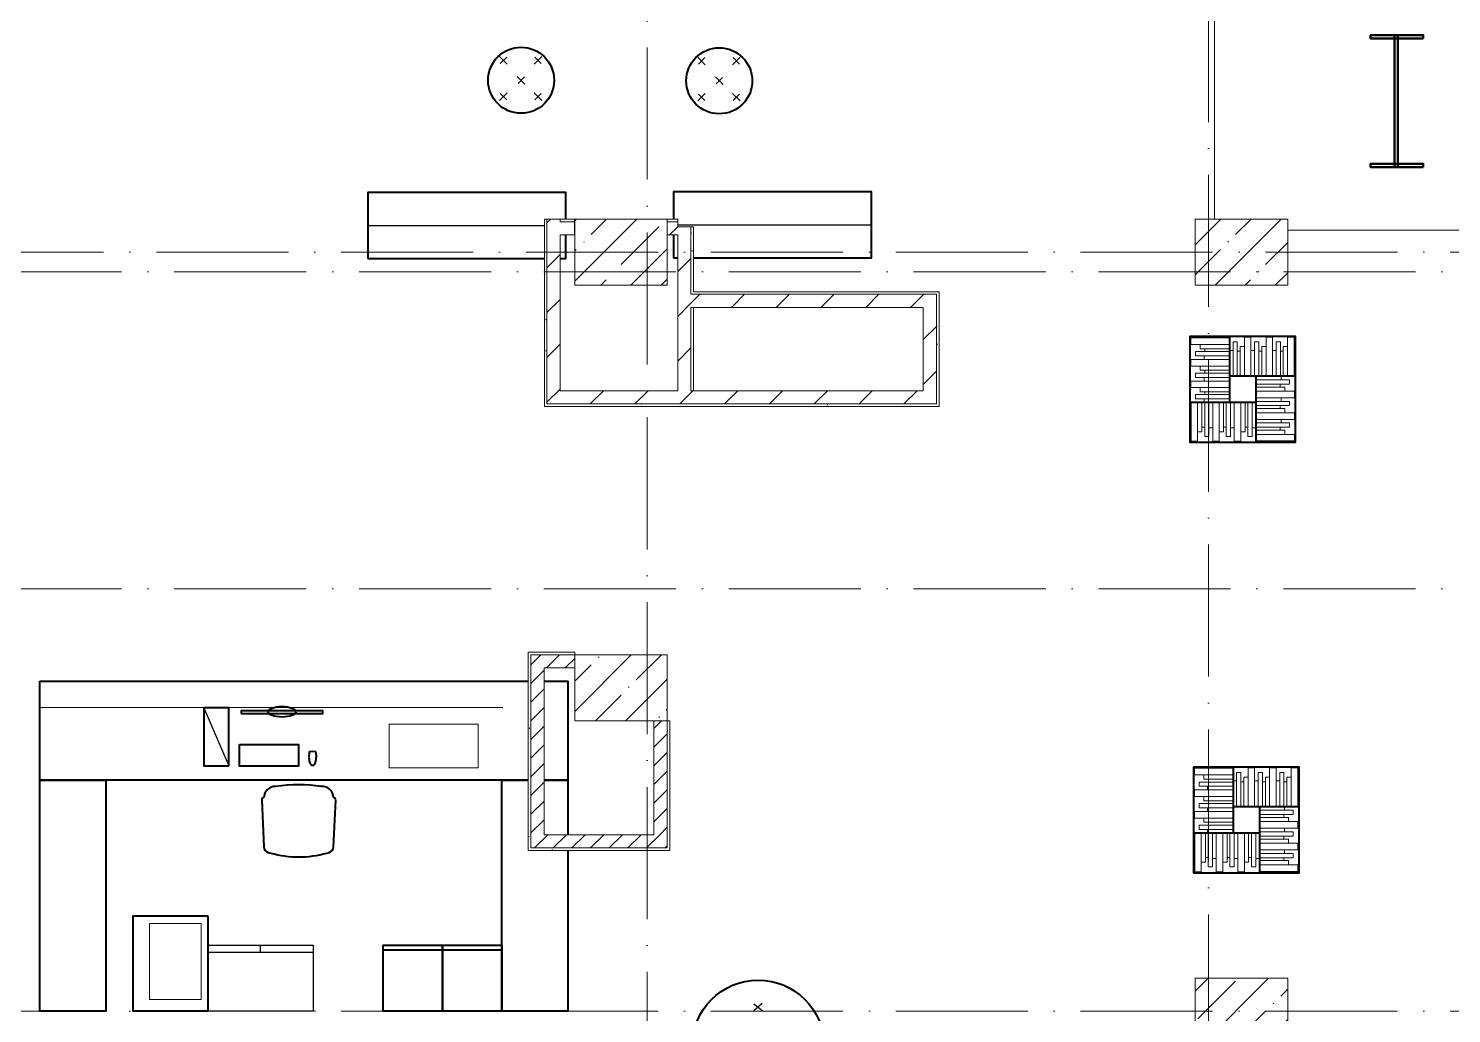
# Model space of a CAD drawing. Header units: millimetres. Extents: x -6467 to 105918, y -7090 to 92481.
# Drawn here: x 84413 to 95191, y 64364 to 71825 of the extents above; entities that cross this region are included whole.
import ezdxf

# ---------------------------------------------------------------- set-up
doc = ezdxf.new("R2010")
doc.units = ezdxf.units.MM
doc.linetypes.add('50_200_ШТРИХ_1Т_ш5_п1_п1_', pattern=[1400, 1000, -200, 0, -200])
doc.linetypes.add('IMPORT-200_ШТРИХ__ш1_п0_6_ _4_', pattern=[128000, 80000, -48000])
for name, color, linetype, lineweight in [('A-WALL', 7, 'Continuous', 5), ('A-WALL-FNSH-1', 7, 'Continuous', 5), ('I-WALL', 7, 'Continuous', 5), ('S-COLS', 7, 'Continuous', 9), ('S-COLS-1', 7, 'Continuous', 5)]:
    doc.layers.add(name, color=color, linetype=linetype, lineweight=lineweight)
for name, color, linetype, lineweight, true_color in [('I-WALL-1', 7, 'Continuous', 5, 0x787878), ('мебель 2 этаж-1', 7, 'Continuous', 40, 0xaaaaaa), ('Оси-3', 7, '50_200_ШТРИХ_1Т_ш5_п1_п1_', 9, 0xaaaaaa), ('ТХ_пищеблок-1', 7, 'Continuous', 20, 0xaaaaaa), ('ТХ_функционал-10', 7, 'Continuous', 50, 0xaaaaaa), ('ТХ_функционал-13', 7, 'IMPORT-200_ШТРИХ__ш1_п0_6_ _4_', 20, 0xaaaaaa), ('ТХ_функционал-2', 7, 'Continuous', 40, 0xaaaaaa), ('ТХ_функционал-4', 7, 'Continuous', 20, 0xaaaaaa), ('ТХ_функционал-9', 7, 'Continuous', 30, 0xaaaaaa)]:
    doc.layers.add(name, color=color, linetype=linetype, lineweight=lineweight, true_color=true_color)
pattern_1 = [(0, (0, 0), (406.4, 101.6), [6.706, -298.094, 6.706, -298.094, -1625.6]), (0, (0, 0), (406.4, 101.6), [-609.6, 6.706, -602.894, 6.706, -298.094, -711.2]), (0, (0, 0), (406.4, 101.6), [-1524, 6.706, -196.494, 6.706, -501.294]), (120, (152.4, 50.8), (-291.18818, 301.15272), [6.706, -298.094, 6.706, -298.094, -1625.6]), (120, (152.4, 50.8), (-291.18818, 301.15272), [-609.6, 6.706, -602.894, 6.706, -298.094, -711.2]), (120, (152.4, 50.8), (-291.18818, 301.15272), [-1524, 6.706, -196.494, 6.706, -501.294]), (240, (203.2, 254), (-115.21182, -402.75272), [6.706, -298.094, 6.706, -298.094, -1625.6]), (240, (203.2, 254), (-115.21182, -402.75272), [-609.6, 6.706, -602.894, 6.706, -298.094, -711.2]), (240, (203.2, 254), (-115.21182, -402.75272), [-1524, 6.706, -196.494, 6.706, -501.294])]
pattern_2 = [(45, (0, 0), (-70.71068, 70.71068), [])]
pattern_3 = [(45, (0, 0), (-169.70563, 169.70563), [])]

# ---------------------------------------------------------------- blocks, each defined once
blk = doc.blocks.new('BSC_Колонна _Прямоугольная - 500х700-V302-АИ_План этажа Радиаторы_2')
at = {"layer": 'S-COLS-1'}
h = blk.add_hatch(dxfattribs=at)
h.set_pattern_fill('FP_198', color=256, style=0, pattern_type=2)
h.set_pattern_definition([(315, (-64381.04, 93600), (228.0985, 228.0985), []), (315, (-64381.04, 93371.9), (228.0985, 228.0985), [403.225, -80.645, 6.706, -73.939])])
h.paths.add_polyline_path([(-250, 350), (-250, -350), (250, -350), (250, 350), (69, 350)])
for p, q in [((250, 350), (-250, 350)), ((-250, 350), (-250, -350)), ((250, -350), (250, 350)), ((-250, -350), (250, -350))]:
    blk.add_line(p, q, dxfattribs=at)
blk = doc.blocks.new('BSC_Колонна _Прямоугольная - 500х700-V303-АИ_План этажа Радиаторы_2')
at = {"layer": 'S-COLS-1'}
h = blk.add_hatch(dxfattribs=at)
h.set_pattern_fill('FP_199', color=256, style=0, pattern_type=2)
h.set_pattern_definition([(315, (-70131.04, 93600), (228.0985, 228.0985), []), (315, (-70131.04, 93371.9), (228.0985, 228.0985), [403.225, -80.645, 6.706, -73.939])])
h.paths.add_polyline_path([(-250, 350), (-250, -350), (250, -350), (250, 350), (-50, 350)])
for p, q in [((250, 350), (-250, 350)), ((-250, 350), (-250, -350)), ((250, -350), (250, 350)), ((-250, -350), (250, -350))]:
    blk.add_line(p, q, dxfattribs=at)
blk = doc.blocks.new('BSC_Колонна _Прямоугольная - 500х700-V359-АИ_План этажа Радиаторы_2')
at = {"layer": 'S-COLS-1'}
h = blk.add_hatch(dxfattribs=at)
h.set_pattern_fill('FP_245', color=256, style=0, pattern_type=2)
h.set_pattern_definition([(315, (-70130.7, 88900), (228.0985, 228.0985), []), (315, (-70130.7, 88671.9), (228.0985, 228.0985), [403.225, -80.645, 6.706, -73.939])])
h.paths.add_polyline_path([(-250, 350), (-250, -350), (250, -350), (250, 350), (-50, 350)])
for p, q in [((250, 350), (-250, 350)), ((-250, 350), (-250, -350)), ((250, -350), (250, 350)), ((-250, -350), (250, -350))]:
    blk.add_line(p, q, dxfattribs=at)
blk = doc.blocks.new('мебель 2 этаж_001_023 Акустическая мобильная перегородка 800х25х1100 мм-28800769-АИ_План этажа Радиаторы_2')
at = {"layer": 'ТХ_функционал-10', "flags": 128}
for points in [[(0, -218), (25, -218), (25, 181), (0, 181)], [(974, -218), (999, -218), (999, 181), (974, 181)], [(0, -25), (999, -25), (999, 0), (0, 0)]]:
    blk.add_lwpolyline(points, close=True, dxfattribs=at)
blk = doc.blocks.new('мебель 2 этаж-28800768-АИ_План этажа Радиаторы_2')
at = {"layer": 'ТХ_пищеблок-1', "flags": 128}
blk.add_lwpolyline([(89408, 68270), (90082, 68270), (90082, 67939), (89408, 67939)], close=True, dxfattribs=at)
at = {"layer": 'ТХ_функционал-13'}
for p, q in [((95658, 72096), (95658, 74946)), ((102813, 72013), (96213, 72013))]:
    blk.add_line(p, q, dxfattribs=at)
at = {"layer": 'ТХ_функционал-2'}
for p, q in [((91560, 71976), (91560, 71802)), ((89245, 71797), (90583, 71797)), ((91560, 71802), (91593, 71802)), ((86762, 68596), (90462, 68596)), ((88801, 68056), (88800, 68017)), ((88853, 68056), (88855, 68018)), ((90582, 67846), (90762, 67846)), ((90762, 67846), (90762, 67433)), ((88444, 67696), (88459, 67341)), ((88987, 67341), (89003, 67696)), ((88492, 67299), (88511, 67294)), ((88936, 67294), (88954, 67299))]:
    blk.add_line(p, q, dxfattribs=at)
at = {"layer": 'ТХ_функционал-2', "flags": 128}
for points in [[(90745, 72096), (90745, 72297), (89245, 72297), (89245, 71797)], [(91713, 71802), (93060, 71802), (93060, 72302), (91560, 72302), (91560, 72096)], [(90703, 71797), (90745, 71797), (90745, 71976)], [(95772, 71206), (95472, 71206), (95472, 70706)], [(96272, 70906), (96272, 71206), (95772, 71206), (95772, 70706)], [(95972, 70906), (95972, 70406), (96272, 70406), (96272, 70906), (95772, 70906)], [(95972, 70706), (95472, 70706), (95472, 70406), (95972, 70406)], [(90462, 67846), (86762, 67846), (86762, 68596)], [(90582, 68596), (90762, 68596), (90762, 67846), (90582, 67846)], [(88849, 68060), (88827, 68063), (88805, 68060)], [(95799, 67945), (95499, 67945), (95499, 67445)], [(96299, 67645), (96299, 67945), (95799, 67945), (95799, 67445)], [(90762, 67313), (90762, 66096), (90262, 66096), (90262, 67846), (90462, 67846)], [(95999, 67645), (95999, 67145), (96299, 67145), (96299, 67645), (95799, 67645)], [(95999, 67445), (95499, 67445), (95499, 67145), (95999, 67145)], [(89362, 66596), (89812, 66596), (89812, 66558), (89362, 66558), (89362, 66596), (89812, 66596), (89812, 66096), (89362, 66096), (89362, 66596), (89812, 66596), (90262, 66596), (90262, 66558), (89812, 66558), (89812, 66596), (90262, 66596), (90262, 66096), (89812, 66096), (89812, 66596), (90262, 66596)]]:
    blk.add_lwpolyline(points, dxfattribs=at)
for points in [[(88193, 67954), (88193, 68394), (88003, 68394), (88003, 67954)], [(88286, 68352), (88906, 68352), (88906, 68372), (88286, 68372)], [(88273, 68117), (88722, 68117), (88722, 67953), (88273, 67953)], [(87262, 67846), (87262, 66096), (86762, 66096), (86762, 67846)], [(88033, 66818), (88033, 66096), (87468, 66096), (87468, 66818)]]:
    blk.add_lwpolyline(points, close=True, dxfattribs=at)
at = {"layer": 'ТХ_функционал-2'}
for centre, radius in [((90407, 73147), 250), ((91908, 73143), 250), ((92203, 65832), 500)]:
    blk.add_circle(centre, radius, dxfattribs=at)
for centre, radius, start, end in [((88900, 68014), 100, 178.5001, 208.107), ((88806, 68055), 4.91, 97.4687, 165.3873), ((88755, 68013), 100, 332.9575, 2.5644), ((88849, 68055), 4.91, 15.6772, 83.5959), ((88827, 67976), 17.3, 210.2623, 274.4381), ((88829, 67976), 17.3, 266.6265, 330.8023), ((88546, 67712), 86.4, 87.5378, 178.736), ((88723, 66707), 1105, 80.9686, 99.0314), ((88900, 67712), 86.4, 1.264, 92.4622), ((88461, 67697), 17.6, 94.7434, 181.8292), ((88985, 67697), 17.6, 358.1708, 85.2566), ((88505, 67343), 45.8, 182.5404, 253.5801), ((88723, 68058), 793, 254.4748, 285.5252), ((88941, 67343), 45.8, 286.4199, 357.4596)]:
    blk.add_arc(centre, radius, start, end, dxfattribs=at)
blk.add_ellipse((88596, 68364), major_axis=(105, 0), ratio=0.379984, dxfattribs=at)
at = {"layer": 'ТХ_функционал-4'}
for p, q in [((96272, 70906), (95972, 70906)), ((90269, 68396), (86762, 68396)), ((88459, 67355), (88444, 67696)), ((88988, 67355), (89003, 67696)), ((96299, 67645), (95999, 67645))]:
    blk.add_line(p, q, dxfattribs=at)
at = {"layer": 'ТХ_функционал-4', "flags": 128}
for points in [[(95972, 70416), (96264, 70416), (96264, 70465), (95972, 70465), (96192, 70465), (96192, 70498), (95972, 70498), (96157, 70498), (96157, 70519), (95972, 70519), (96227, 70519), (96227, 70552), (95972, 70552), (96163, 70552), (96163, 70579), (95972, 70579), (96264, 70579), (96264, 70629), (95972, 70629), (96192, 70629), (96192, 70661), (95972, 70661), (96157, 70661), (96157, 70683), (95972, 70683), (96227, 70683), (96227, 70715), (95972, 70715), (96163, 70715), (96163, 70743), (95972, 70743), (96264, 70743), (96264, 70792), (95972, 70792), (96192, 70792), (96192, 70824), (95972, 70824), (96157, 70824), (96157, 70846), (95972, 70846), (96227, 70846), (96227, 70878), (95972, 70878), (96163, 70878), (96163, 70906), (95972, 70906), (95972, 70416), (96157, 70416), (96157, 70406), (95972, 70406), (95972, 70706), (95972, 70514), (95944, 70514), (95944, 70706), (95944, 70450), (95912, 70450), (95912, 70706), (95912, 70520), (95890, 70520), (95890, 70706), (95890, 70485), (95858, 70485), (95858, 70706), (95858, 70414), (95808, 70414), (95808, 70706), (95808, 70514), (95780, 70514), (95780, 70706), (95780, 70450), (95748, 70450), (95748, 70706), (95748, 70520), (95726, 70520), (95726, 70706), (95726, 70485), (95694, 70485), (95694, 70706), (95694, 70414), (95645, 70414), (95645, 70706), (95645, 70514), (95617, 70514), (95617, 70706), (95617, 70450), (95585, 70450), (95585, 70706), (95585, 70520), (95563, 70520), (95563, 70706), (95563, 70485), (95531, 70485), (95531, 70706), (95531, 70414), (95481, 70414), (95481, 70706), (95481, 70520), (95472, 70520), (95472, 70706), (95772, 70706), (95580, 70706), (95580, 70734), (95772, 70734), (95516, 70734), (95516, 70766), (95772, 70766), (95586, 70766), (95586, 70788), (95772, 70788), (95551, 70788), (95551, 70820), (95772, 70820), (95479, 70820), (95479, 70869), (95772, 70869), (95580, 70869), (95580, 70897), (95772, 70897), (95516, 70897), (95516, 70929), (95772, 70929), (95586, 70929), (95586, 70951), (95772, 70951), (95551, 70951), (95551, 70983), (95772, 70983), (95479, 70983), (95479, 71033), (95772, 71033), (95580, 71033), (95580, 71060), (95772, 71060), (95516, 71060), (95516, 71093), (95772, 71093), (95586, 71093), (95586, 71114), (95772, 71114), (95551, 71114), (95551, 71147), (95772, 71147), (95479, 71147), (95479, 71196), (95772, 71196), (95586, 71196), (95586, 71206), (95772, 71206), (95772, 70906)], [(95772, 70909), (95772, 71100), (95799, 71100), (95799, 70909), (95799, 71165), (95831, 71165), (95831, 70909), (95831, 71095), (95853, 71095), (95853, 70909), (95853, 71130), (95885, 71130), (95885, 70909), (95885, 71201), (95935, 71201), (95935, 70909), (95935, 71100), (95963, 71100), (95963, 70909), (95963, 71165), (95995, 71165), (95995, 70909), (95995, 71095), (96017, 71095), (96017, 70909), (96017, 71130), (96049, 71130), (96049, 70909), (96049, 71201), (96098, 71201), (96098, 70909), (96098, 71100), (96126, 71100), (96126, 70909), (96126, 71165), (96158, 71165), (96158, 70909), (96158, 71095), (96180, 71095), (96180, 70909), (96180, 71130), (96212, 71130), (96212, 70909), (96212, 71201), (96262, 71201), (96262, 70909), (96262, 71095), (96272, 71095), (96272, 70909)], [(95999, 67155), (96291, 67155), (96291, 67205), (95999, 67205), (96219, 67205), (96219, 67237), (95999, 67237), (96184, 67237), (96184, 67259), (95999, 67259), (96254, 67259), (96254, 67291), (95999, 67291), (96190, 67291), (96190, 67319), (95999, 67319), (96291, 67319), (96291, 67368), (95999, 67368), (96219, 67368), (96219, 67400), (95999, 67400), (96184, 67400), (96184, 67422), (95999, 67422), (96254, 67422), (96254, 67454), (95999, 67454), (96190, 67454), (96190, 67482), (95999, 67482), (96291, 67482), (96291, 67532), (95999, 67532), (96219, 67532), (96219, 67564), (95999, 67564), (96184, 67564), (96184, 67586), (95999, 67586), (96254, 67586), (96254, 67618), (95999, 67618), (96190, 67618), (96190, 67645), (95999, 67645), (95999, 67155), (96184, 67155), (96184, 67145), (95999, 67145), (95999, 67445), (95999, 67254), (95971, 67254), (95971, 67445), (95971, 67190), (95939, 67190), (95939, 67445), (95939, 67260), (95917, 67260), (95917, 67445), (95917, 67225), (95885, 67225), (95885, 67445), (95885, 67153), (95835, 67153), (95835, 67445), (95835, 67254), (95808, 67254), (95808, 67445), (95808, 67190), (95776, 67190), (95776, 67445), (95776, 67260), (95754, 67260), (95754, 67445), (95754, 67225), (95722, 67225), (95722, 67445), (95722, 67153), (95672, 67153), (95672, 67445), (95672, 67254), (95644, 67254), (95644, 67445), (95644, 67190), (95612, 67190), (95612, 67445), (95612, 67260), (95590, 67260), (95590, 67445), (95590, 67225), (95558, 67225), (95558, 67445), (95558, 67153), (95509, 67153), (95509, 67445), (95509, 67260), (95499, 67260), (95499, 67445), (95799, 67445), (95607, 67445), (95607, 67473), (95799, 67473), (95543, 67473), (95543, 67505), (95799, 67505), (95613, 67505), (95613, 67527), (95799, 67527), (95578, 67527), (95578, 67559), (95799, 67559), (95507, 67559), (95507, 67609), (95799, 67609), (95607, 67609), (95607, 67636), (95799, 67636), (95543, 67636), (95543, 67669), (95799, 67669), (95613, 67669), (95613, 67690), (95799, 67690), (95578, 67690), (95578, 67723), (95799, 67723), (95507, 67723), (95507, 67772), (95799, 67772), (95607, 67772), (95607, 67800), (95799, 67800), (95543, 67800), (95543, 67832), (95799, 67832), (95613, 67832), (95613, 67854), (95799, 67854), (95578, 67854), (95578, 67886), (95799, 67886), (95507, 67886), (95507, 67936), (95799, 67936), (95613, 67936), (95613, 67945), (95799, 67945), (95799, 67645)], [(95799, 67648), (95799, 67840), (95826, 67840), (95826, 67648), (95826, 67904), (95859, 67904), (95859, 67648), (95859, 67834), (95880, 67834), (95880, 67648), (95880, 67869), (95913, 67869), (95913, 67648), (95913, 67940), (95962, 67940), (95962, 67648), (95962, 67840), (95990, 67840), (95990, 67648), (95990, 67904), (96022, 67904), (96022, 67648), (96022, 67834), (96044, 67834), (96044, 67648), (96044, 67869), (96076, 67869), (96076, 67648), (96076, 67940), (96125, 67940), (96125, 67648), (96125, 67840), (96153, 67840), (96153, 67648), (96153, 67904), (96185, 67904), (96185, 67648), (96185, 67834), (96207, 67834), (96207, 67648), (96207, 67869), (96239, 67869), (96239, 67648), (96239, 67940), (96289, 67940), (96289, 67648), (96289, 67834), (96299, 67834), (96299, 67648)]]:
    blk.add_lwpolyline(points, dxfattribs=at)
blk.add_lwpolyline([(87593, 66184), (87593, 66760), (87984, 66760), (87984, 66184)], close=True, dxfattribs=at)
at = {"layer": 'ТХ_функционал-9'}
for p, q in [((90301, 73269), (90244, 73326)), ((90298, 73323), (90249, 73274)), ((90507, 73269), (90565, 73326)), ((90511, 73323), (90560, 73274)), ((91802, 73265), (91745, 73322)), ((91799, 73319), (91750, 73270)), ((92008, 73265), (92066, 73322)), ((92012, 73319), (92061, 73270)), ((90436, 73118), (90378, 73176)), ((90432, 73172), (90384, 73124)), ((91937, 73114), (91879, 73172)), ((91933, 73168), (91885, 73120)), ((90301, 73052), (90244, 72995)), ((90298, 72998), (90249, 73047)), ((90507, 73052), (90565, 72995)), ((90511, 72998), (90560, 73047)), ((91802, 73048), (91745, 72991)), ((91799, 72994), (91750, 73043)), ((92008, 73048), (92066, 72991)), ((92012, 72994), (92061, 73043)), ((89245, 72047), (90583, 72047)), ((91593, 72052), (93060, 72052)), ((88003, 68394), (88193, 67954)), ((88833, 66542), (88033, 66542)), ((88433, 66542), (88433, 66596)), ((92169, 66152), (92237, 66100)), ((92170, 66101), (92233, 66156))]:
    blk.add_line(p, q, dxfattribs=at)
at = {"layer": 'ТХ_функционал-9', "flags": 128}
blk.add_lwpolyline([(88833, 66096), (88033, 66096), (88033, 66596), (88833, 66596)], close=True, dxfattribs=at)
at = {"rotation": 90}
blk.add_blockref('мебель 2 этаж_001_023 Акустическая мобильная перегородка 800х25х1100 мм-28800769-АИ_План этажа Радиаторы_2', (97022, 72490), dxfattribs=at)

msp = doc.modelspace()

# ---------------------------------------------------------------- hatches: boundary and pattern name
at = {"layer": 'I-WALL'}
h = msp.add_hatch(dxfattribs=at)
h.set_pattern_fill('FP_5', color=256, style=0, pattern_type=2)
h.set_pattern_definition(pattern_3)
h.paths.add_polyline_path([(88440, 68981), (88440, 70381), (88340, 70381), (88340, 68981)])
h = msp.add_hatch(dxfattribs=at)
h.set_pattern_fill('FP_5', color=256, style=0, pattern_type=2)
h.set_pattern_definition(pattern_3)
h.paths.add_polyline_path([(88549, 70261), (88549, 70361), (88440, 70361), (88440, 70261)])
h = msp.add_hatch(dxfattribs=at)
h.set_pattern_fill('FP_5', color=256, style=0, pattern_type=2)
h.set_pattern_definition(pattern_3)
h.paths.add_polyline_path([(89330, 70261), (89330, 70361), (89250, 70361), (89250, 70261)])
h = msp.add_hatch(dxfattribs=at)
h.set_pattern_fill('FP_5', color=256, style=0, pattern_type=2)
h.set_pattern_definition(pattern_3)
h.paths.add_polyline_path([(89430, 68981), (89430, 70321), (89330, 70321), (89330, 68981)])
h = msp.add_hatch(dxfattribs=at)
h.set_pattern_fill('FP_5', color=256, style=0, pattern_type=2)
h.set_pattern_definition(pattern_3)
h.paths.add_polyline_path([(91190, 69711), (91190, 69811), (89430, 69811), (89430, 69711), (89450, 69711)])
h = msp.add_hatch(dxfattribs=at)
h.set_pattern_fill('FP_5', color=256, style=0, pattern_type=2)
h.set_pattern_definition(pattern_3)
h.paths.add_polyline_path([(91290, 69081), (91290, 69811), (91190, 69811), (91190, 69081)])
h = msp.add_hatch(dxfattribs=at)
h.set_pattern_fill('FP_5', color=256, style=0, pattern_type=2)
h.set_pattern_definition(pattern_3)
h.paths.add_polyline_path([(89330, 68981), (89330, 69081), (88440, 69081), (88440, 68981), (89200, 68981)])
h = msp.add_hatch(dxfattribs=at)
h.set_pattern_fill('FP_5', color=256, style=0, pattern_type=2)
h.set_pattern_definition(pattern_3)
h.paths.add_polyline_path([(91290, 68981), (91290, 69081), (89430, 69081), (89430, 68981), (89450, 68981)])
h = msp.add_hatch(dxfattribs=at)
h.set_pattern_fill('FP_4', color=256, style=0, pattern_type=2)
h.set_pattern_definition(pattern_2)
h.paths.add_polyline_path([(88550, 66981), (88550, 67081), (88218, 67081), (88218, 66981), (88318, 66981)])
h = msp.add_hatch(dxfattribs=at)
h.set_pattern_fill('FP_4', color=256, style=0, pattern_type=2)
h.set_pattern_definition(pattern_2)
h.paths.add_polyline_path([(88318, 65718), (88318, 66981), (88218, 66981), (88218, 65718)])
h = msp.add_hatch(dxfattribs=at)
h.set_pattern_fill('FP_4', color=256, style=0, pattern_type=2)
h.set_pattern_definition(pattern_2)
h.paths.add_polyline_path([(89250, 65718), (89250, 66581), (89150, 66581), (89150, 65718), (89200, 65718)])
h = msp.add_hatch(dxfattribs=at)
h.set_pattern_fill('FP_4', color=256, style=0, pattern_type=2)
h.set_pattern_definition(pattern_2)
h.paths.add_polyline_path([(89250, 65618), (89250, 65718), (88218, 65718), (88218, 65618), (89200, 65618)])
at = {"layer": 'I-WALL-1'}
h = msp.add_hatch(dxfattribs=at)
h.set_pattern_fill('FP_3', color=256, style=0, pattern_type=2)
h.set_pattern_definition(pattern_1)
h.paths.add_polyline_path([(88340, 68961), (88340, 70381), (88320, 70381), (88320, 68961)])
h = msp.add_hatch(dxfattribs=at)
h.set_pattern_fill('FP_3', color=256, style=0, pattern_type=2)
h.set_pattern_definition(pattern_1)
h.paths.add_polyline_path([(88549, 70361), (88549, 70381), (88440, 70381), (88440, 70361)])
h = msp.add_hatch(dxfattribs=at)
h.set_pattern_fill('FP_3', color=256, style=0, pattern_type=2)
h.set_pattern_definition(pattern_1)
h.paths.add_polyline_path([(89330, 70361), (89330, 70381), (89250, 70381), (89250, 70361)])
h = msp.add_hatch(dxfattribs=at)
h.set_pattern_fill('FP_3', color=256, style=0, pattern_type=2)
h.set_pattern_definition(pattern_1)
h.paths.add_polyline_path([(89430, 68961), (89450, 68961), (89450, 68981), (89430, 68981)])
h.paths.add_polyline_path([(89430, 69081), (89450, 69081), (89450, 69711), (89430, 69711)])
h.paths.add_polyline_path([(89450, 69811), (89450, 70321), (89430, 70321), (89430, 69811)])
h = msp.add_hatch(dxfattribs=at)
h.set_pattern_fill('FP_3', color=256, style=0, pattern_type=2)
h.set_pattern_definition(pattern_1)
h.paths.add_polyline_path([(91290, 69811), (91290, 69831), (89450, 69831), (89450, 69811), (91190, 69811)])
h = msp.add_hatch(dxfattribs=at)
h.set_pattern_fill('FP_3', color=256, style=0, pattern_type=2)
h.set_pattern_definition(pattern_1)
h.paths.add_polyline_path([(91290, 68981), (91310, 68981), (91310, 69831), (91290, 69831), (91290, 69081)])
h = msp.add_hatch(dxfattribs=at)
h.set_pattern_fill('FP_3', color=256, style=0, pattern_type=2)
h.set_pattern_definition(pattern_1)
h.paths.add_polyline_path([(89430, 68961), (89430, 68981), (88340, 68981), (88340, 68961), (89330, 68961)])
h = msp.add_hatch(dxfattribs=at)
h.set_pattern_fill('FP_3', color=256, style=0, pattern_type=2)
h.set_pattern_definition(pattern_1)
h.paths.add_polyline_path([(91310, 68961), (91310, 68981), (89450, 68981), (89450, 68961)])
h = msp.add_hatch(dxfattribs=at)
h.set_pattern_fill('FP_3', color=256, style=0, pattern_type=2)
h.set_pattern_definition(pattern_1)
h.paths.add_polyline_path([(88550, 67081), (88550, 67101), (88198, 67101), (88198, 67081), (88218, 67081)])
h = msp.add_hatch(dxfattribs=at)
h.set_pattern_fill('FP_3', color=256, style=0, pattern_type=2)
h.set_pattern_definition(pattern_1)
h.paths.add_polyline_path([(88218, 65618), (88218, 67081), (88198, 67081), (88198, 65618)])
h = msp.add_hatch(dxfattribs=at)
h.set_pattern_fill('FP_3', color=256, style=0, pattern_type=2)
h.set_pattern_definition(pattern_1)
h.paths.add_polyline_path([(89250, 65618), (89270, 65618), (89270, 66581), (89250, 66581), (89250, 65718)])
h = msp.add_hatch(dxfattribs=at)
h.set_pattern_fill('FP_3', color=256, style=0, pattern_type=2)
h.set_pattern_definition(pattern_1)
h.paths.add_polyline_path([(88198, 65598), (89270, 65598), (89270, 65618), (88198, 65618)])
at = {"layer": 'S-COLS-1'}
h = msp.add_hatch(dxfattribs=at)
h.set_pattern_fill('FP_1', color=256, style=0, pattern_type=2)
h.set_pattern_definition([(45, (0, 0), (-228.0985, 228.0985), []), (45, (228.1, 0), (-228.0985, 228.0985), [403.225, -80.645, 6.706, -73.939])])
h.paths.add_polyline_path([(88550, 66581), (89250, 66581), (89250, 67081), (88550, 67081)])

# ---------------------------------------------------------------- linework, layer by layer
at = {"layer": 'A-WALL'}
for p, q in [((88340, 68981), (88340, 70381)), ((88440, 70381), (88440, 70361)), ((88549, 70361), (88440, 70361)), ((89330, 70361), (89250, 70361)), ((89430, 70321), (89430, 69811)), ((91290, 69811), (89430, 69811)), ((91290, 68981), (91290, 69811)), ((89430, 69711), (89430, 69081)), ((89430, 69711), (89450, 69711)), ((89430, 69081), (89450, 69081)), ((88340, 68981), (91290, 68981)), ((88218, 67081), (88550, 67081)), ((88218, 65618), (88218, 67081)), ((89250, 66581), (89250, 65618)), ((89250, 65618), (88218, 65618))]:
    msp.add_line(p, q, dxfattribs=at)
at = {"layer": 'A-WALL-FNSH-1'}
for p, q in [((88320, 70381), (88320, 68961)), ((88549, 70381), (88320, 70381)), ((88549, 70261), (88549, 70381)), ((89330, 70381), (89250, 70381)), ((89330, 70321), (89330, 70381)), ((89450, 70321), (89330, 70321)), ((89450, 69831), (89450, 70321)), ((88440, 69081), (88440, 70261)), ((88440, 70261), (88549, 70261)), ((89250, 70261), (89330, 70261)), ((89330, 70261), (89330, 69081)), ((91310, 69831), (89450, 69831)), ((91310, 68961), (91310, 69831)), ((89450, 69081), (89450, 69711)), ((89450, 69711), (91190, 69711)), ((91190, 69711), (91190, 69081)), ((89330, 69081), (88440, 69081)), ((91190, 69081), (89450, 69081)), ((88320, 68961), (91310, 68961)), ((88550, 67101), (88198, 67101)), ((88198, 67101), (88198, 65598)), ((88550, 66981), (88550, 67101)), ((88318, 66981), (88550, 66981)), ((88318, 65718), (88318, 66981)), ((89270, 66581), (89150, 66581)), ((89150, 66581), (89150, 65718)), ((89270, 65598), (89270, 66581)), ((89150, 65718), (88318, 65718)), ((88198, 65598), (89270, 65598))]:
    msp.add_line(p, q, dxfattribs=at)
at = {"layer": 'S-COLS-1'}
for p, q in [((89250, 67081), (88550, 67081)), ((88550, 67081), (88550, 66581)), ((89250, 66581), (89250, 67081)), ((88550, 66581), (89250, 66581))]:
    msp.add_line(p, q, dxfattribs=at)
at = {"layer": 'Оси-3'}
for p, q in [((89100, 91281), (89100, -5890)), ((93350, -5890), (93350, 91281)), ((82581, 70131), (104718, 70131)), ((104718, 69981), (48686, 69981)), ((104718, 67581), (-5267, 67581)), ((82581, 64381), (104718, 64381))]:
    msp.add_line(p, q, dxfattribs=at)

# ---------------------------------------------------------------- block references
at = {"layer": 'S-COLS', "rotation": 89.9999999999999}
for name, p in [('BSC_Колонна _Прямоугольная - 500х700-V359-АИ_План этажа Радиаторы_2', (88900, 70131)), ('BSC_Колонна _Прямоугольная - 500х700-V303-АИ_План этажа Радиаторы_2', (93600, 70131)), ('BSC_Колонна _Прямоугольная - 500х700-V302-АИ_План этажа Радиаторы_2', (93600, 64381))]:
    msp.add_blockref(name, p, dxfattribs=at)
at = {"layer": 'мебель 2 этаж-1'}
msp.add_blockref('мебель 2 этаж-28800768-АИ_План этажа Радиаторы_2', (-2263, -1715), dxfattribs=at)

doc.saveas('drawing.dxf')
